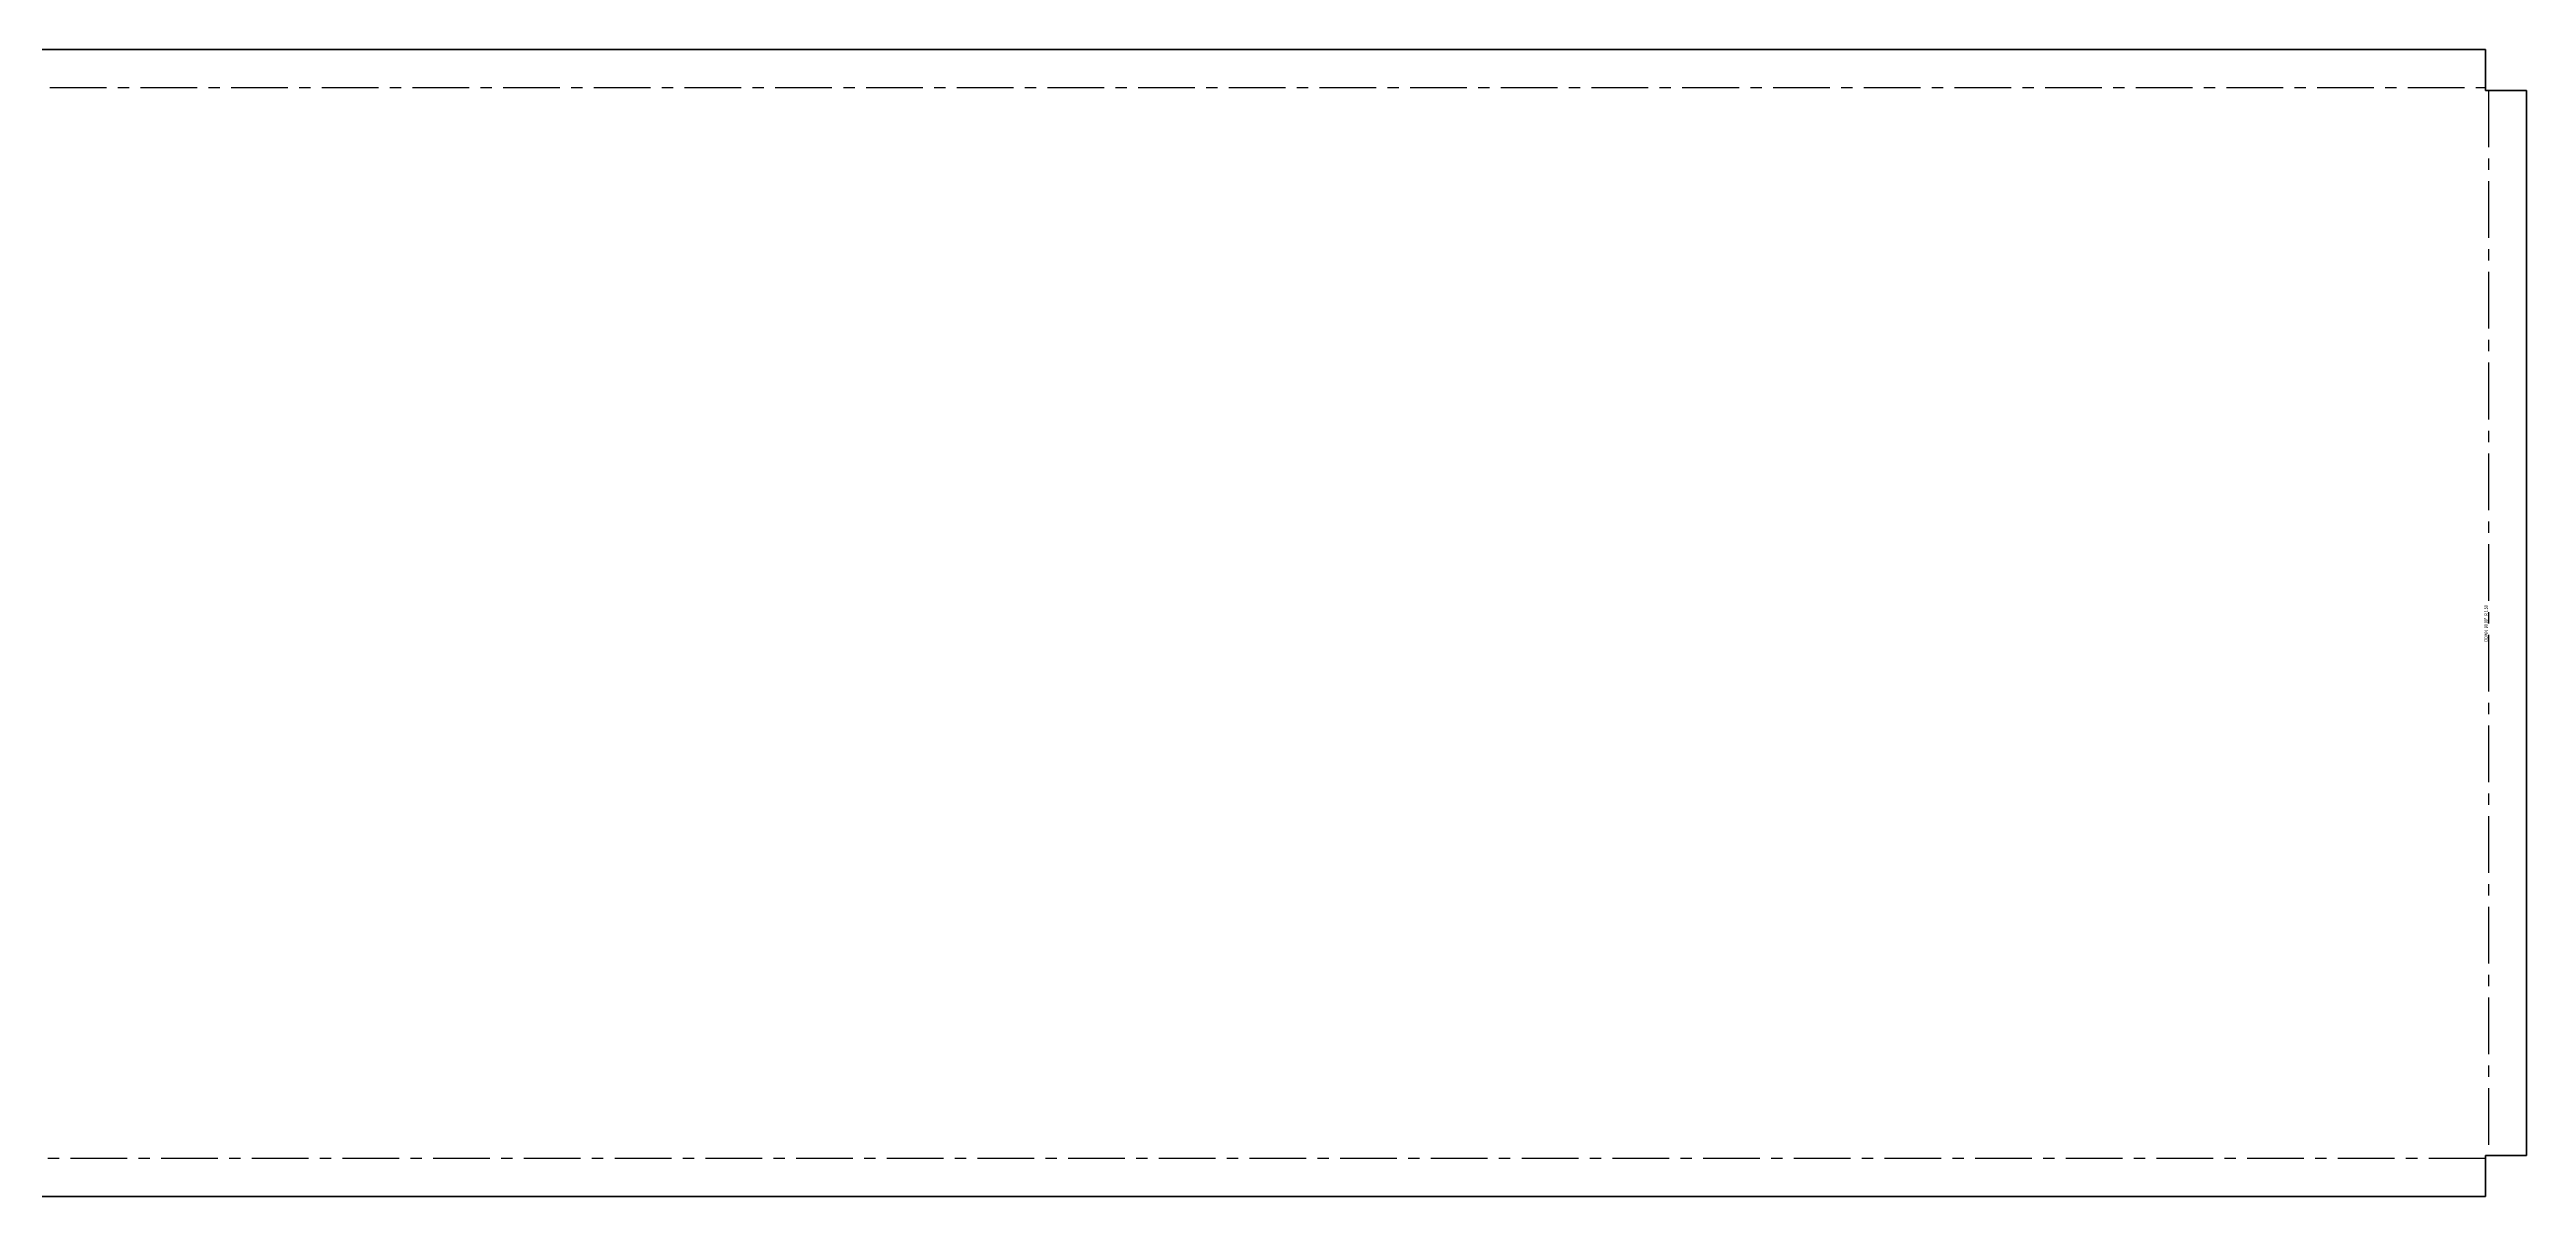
# Model space of a CAD drawing. Header units: millimetres. Extents: x -995 to 1199, y -614 to 487.
# Drawn here: x -341 to 214, y -287 to -30 of the extents above; entities that cross this region are included whole.
import ezdxf

# ---------------------------------------------------------------- set-up
doc = ezdxf.new("R2010")
doc.units = ezdxf.units.MM
doc.linetypes.add('CENTERX2', pattern=[20.32, 12.7, -2.54, 2.54, -2.54])
doc.styles.add('SLDTEXTSTYLE0', font='TXT', dxfattribs={"width": 0.605})

msp = doc.modelspace()

# ---------------------------------------------------------------- linework, layer by layer
at = {"color": 7, "linetype": 'Continuous', "lineweight": 35}
for p, q in [((204.59, -29.6), (-971, -29.6)), ((204.59, -38.81), (204.59, -29.6)), ((204.59, -38.81), (213.8, -38.81)), ((213.8, -277.4), (213.8, -38.81)), ((204.59, -277.4), (213.8, -277.4)), ((204.59, -277.4), (204.59, -286.61)), ((-971, -286.61), (204.59, -286.61))]:
    msp.add_line(p, q, dxfattribs=at)
at = {"color": 7, "linetype": 'CENTERX2'}
for p, q in [((-971, -38.1), (204.59, -38.1)), ((205.3, -38.81), (205.3, -277.4)), ((204.59, -278.11), (-971, -278.11))]:
    msp.add_line(p, q, dxfattribs=at)

# ---------------------------------------------------------------- texts
at = {"color": 7, "linetype": 'Continuous', "lineweight": 0, "insert": (204.35, -158.19), "char_height": 0.7937, "attachment_point": 2, "rotation": 90, "style": 'SLDTEXTSTYLE0'}
msp.add_mtext('DOWN  90.00°  R 1.50', dxfattribs=at)

doc.saveas('drawing.dxf')
